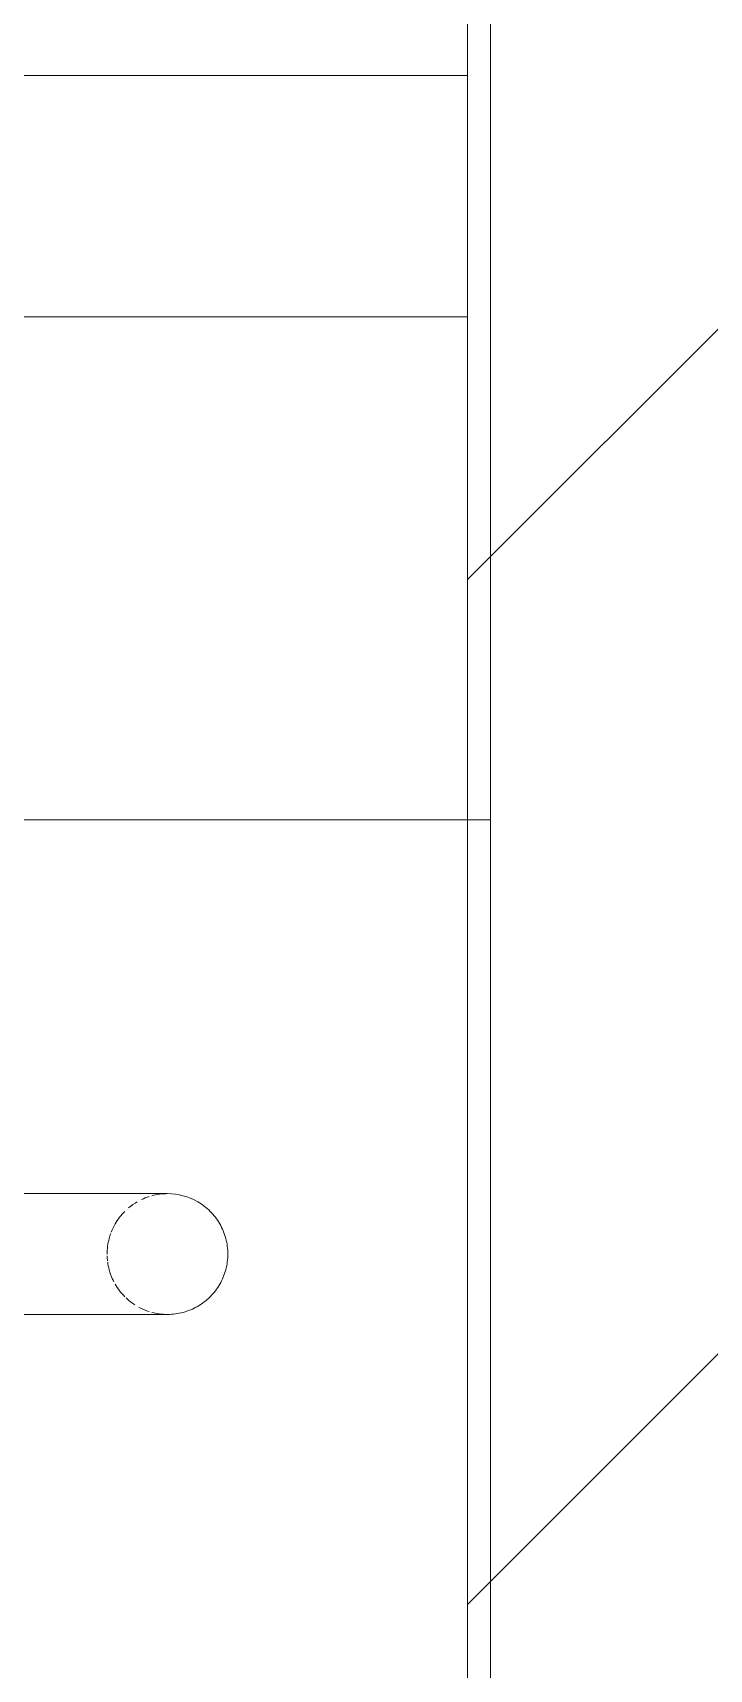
# Model space of a CAD drawing. Header units: millimetres. Extents: x -4000 to 187956, y -58990 to 162485.
# Drawn here: x 80595 to 80875, y 7350 to 8028 of the extents above; entities that cross this region are included whole.
import ezdxf

# ---------------------------------------------------------------- set-up
doc = ezdxf.new("R2010")
doc.units = ezdxf.units.MM
for name, color, linetype, lineweight in [('A-FLOR', 192, 'Continuous', 13), ('A-FLOR-PATT', 8, 'Continuous', 13), ('A-WALL', 113, 'Continuous', 13), ('A-WALL-PATT', 111, 'Continuous', 13), ('P-SANR-FIXT', 6, 'Continuous', 9)]:
    doc.layers.add(name, color=color, linetype=linetype, lineweight=lineweight)
pattern_1 = [(45, (0, 0), (-212.132, 212.132), [])]

# ---------------------------------------------------------------- blocks, each defined once
blk = doc.blocks.new('C307 - C307-V815-0_000')
at = {"layer": 'P-SANR-FIXT', "color": 252}
for p, q in [((25, 62.15), (25, 62.86)), ((-25, 27.71), (-25, 26.01)), ((-25, 26.01), (-25, 24.31)), ((-25, 24.31), (-25, 23.85)), ((-25, 23.85), (-25, 0)), ((25, 0), (25, 23.85))]:
    blk.add_line(p, q, dxfattribs=at)
at = {"layer": 'P-SANR-FIXT', "color": 252, "flags": 128}
for points in [[(-25, 66.4), (-25, 66.36), (-25, 66.26), (-25, 66.09), (-25, 65.86)], [(-25, 65.86), (-25, 65.55), (-25, 65.18), (-25, 64.74), (-25, 64.24)], [(-25, 64.24), (-25, 63.67), (-25, 63.04), (-25, 62.35), (-25, 61.59), (-25, 60.78), (-25, 59.9), (-25, 58.97), (-25, 57.98), (-25, 56.94), (-25, 55.84)], [(25, 64.09), (25, 64.61), (25, 65.07), (25, 65.46), (25, 65.78), (25, 66.04), (25, 66.22), (25, 66.34), (25, 66.4), (25, 66.4)], [(25, 62.86), (25, 63.51), (25, 64.09)], [(25, 46.45), (25, 47.88), (25, 49.26), (25, 50.61), (25, 51.91), (25, 53.16), (25, 54.37), (25, 55.53), (25, 56.65), (25, 57.7), (25, 58.71), (25, 59.65), (25, 60.54), (25, 61.38), (25, 62.15)], [(-25, 55.84), (-25, 54.69), (-25, 53.5), (-25, 52.25), (-25, 50.96), (-25, 49.63), (-25, 48.25), (-25, 46.84), (-25, 45.39), (-25, 43.91), (-25, 42.39), (-25, 40.84), (-25, 39.27), (-25, 37.67), (-25, 36.05), (-25, 34.41), (-25, 32.76), (-25, 31.09), (-25, 29.4), (-25, 27.71)], [(25, 40.42), (25, 41.98), (25, 43.5), (25, 44.99), (25, 46.45)], [(25, 33.97), (25, 35.61), (25, 37.24), (25, 38.84), (25, 40.42)], [(25, 27.25), (25, 28.95), (25, 30.63), (25, 32.31), (25, 33.97)], [(25, 23.85), (25, 25.56), (25, 27.25)]]:
    blk.add_lwpolyline(points, dxfattribs=at)
at = {"layer": 'P-SANR-FIXT', "color": 254}
for start, end in [(105, 120), (90, 105), (75, 90), (135, 150), (45, 60), (15, 30), (187.69482, 195), (345, 352.00251), (197.73628, 205.5506), (331.62064, 342.34687), (210, 220.09625), (225, 240), (300, 315), (316.57804, 327.39516), (240, 248.69574), (250.08414, 255), (255, 270), (271.83615, 276.55518), (277.59372, 285), (285, 289.91586), (290.40671, 297.23979)]:
    blk.add_arc((0, 66.4), 25, start, end, dxfattribs=at)
at = {"layer": 'P-SANR-FIXT', "color": 252}
for start, end in [(60, 75), (120, 135), (30, 45), (150, 180), (0, 15), (180, 187.69482), (352.00251, 0)]:
    blk.add_arc((0, 66.4), 25, start, end, dxfattribs=at)
blk = doc.blocks.new('C307 - C307-V850-0_000')
at = {"layer": 'P-SANR-FIXT', "color": 252}
for p, q in [((-25, 23.85), (-25, 0)), ((25, 0), (25, 23.85))]:
    blk.add_line(p, q, dxfattribs=at)
at = {"layer": 'P-SANR-FIXT', "color": 252, "flags": 128}
for points in [[(-25, 66.4), (-25, 66.36), (-25, 66.26), (-25, 66.09), (-25, 65.86), (-25, 65.55), (-25, 65.18), (-25, 64.74), (-25, 64.24), (-25, 63.67), (-25, 63.04), (-25, 62.35), (-25, 61.59), (-25, 60.78), (-25, 59.9), (-25, 58.97), (-25, 57.98), (-25, 56.94), (-25, 55.84), (-25, 54.69), (-25, 53.5), (-25, 52.25), (-25, 50.96), (-25, 49.63), (-25, 48.25), (-25, 46.84), (-25, 45.39), (-25, 43.91), (-25, 42.39), (-25, 40.84), (-25, 39.27), (-25, 37.67), (-25, 36.05), (-25, 34.41), (-25, 32.76), (-25, 31.09), (-25, 29.4), (-25, 27.71), (-25, 26.01), (-25, 24.31), (-25, 23.85)], [(25, 23.85), (25, 25.56), (25, 27.25), (25, 28.95), (25, 30.63), (25, 32.31), (25, 33.97), (25, 35.61), (25, 37.24), (25, 38.84), (25, 40.42), (25, 41.98), (25, 43.5), (25, 44.99), (25, 46.45), (25, 47.88), (25, 49.26), (25, 50.61), (25, 51.91), (25, 53.16), (25, 54.37), (25, 55.53), (25, 56.65), (25, 57.7), (25, 58.71), (25, 59.65), (25, 60.54), (25, 61.38), (25, 62.15), (25, 62.86), (25, 63.51), (25, 64.09), (25, 64.61), (25, 65.07), (25, 65.46), (25, 65.78), (25, 66.04), (25, 66.22), (25, 66.34), (25, 66.4), (25, 66.4)]]:
    blk.add_lwpolyline(points, dxfattribs=at)
at = {"layer": 'P-SANR-FIXT', "color": 254}
for start, end in [(105, 120), (90, 105), (75, 90), (135, 150), (45, 60), (15, 30), (187.69482, 195), (345, 352.00251), (197.73628, 205.5506), (331.62064, 342.34687), (210, 220.09625), (225, 240), (300, 315), (316.57804, 327.39516), (240, 248.69574), (250.08414, 255), (255, 270), (271.83615, 276.55518), (277.59372, 285), (285, 289.91586), (290.40671, 297.23979)]:
    blk.add_arc((0, 66.4), 25, start, end, dxfattribs=at)
at = {"layer": 'P-SANR-FIXT', "color": 252}
for start, end in [(60, 75), (120, 135), (30, 45), (150, 180), (0, 15), (180, 187.69482), (352.00251, 0)]:
    blk.add_arc((0, 66.4), 25, start, end, dxfattribs=at)
blk = doc.blocks.new('CMF2_NHAXUONG_A_rvt-1-0_000')
at = {"layer": 'A-FLOR-PATT', "lineweight": 9}
h = blk.add_hatch(dxfattribs=at)
h.set_pattern_fill('FP_25', color=252, style=0, pattern_type=2)
h.set_pattern_definition([(89.998, (160159.3, 137898.8), (-600, 0.021), []), (179.998, (160159.3, 137898.8), (-0.021, -600), [])])
h.paths.add_polyline_path([(154749.88, 498.91), (160009.36, 498.91), (160009.25, 1898.5), (156700.32, 1898.5), (156700.43, 1498.54), (156600.36, 1498.54), (156600.36, 2298.53), (158059.01, 2298.53), (158058.95, 5748.61), (156099.89, 5748.43), (156099.89, 4399.9), (155999.89, 4399.9), (155999.89, 5748.49), (154749.88, 5748.54), (154749.88, 751.94)])
h.paths.add_polyline_path([(160209.3, 1748.67), (165509.36, 1749.4), (165509.05, 3698.26), (162659.15, 3698.26), (162659.15, 3548.45), (162459.15, 3548.45), (162459.14, 4948.7), (161059.26, 4948.83), (161059.26, 4898.28), (160209.36, 4898.91), (160209.25, 3698.45), (160859.15, 3698.45), (160859.15, 3498.45), (160209.15, 3498.45), (160209.29, 1919.98)])
h.paths.add_polyline_path([(158997.49, 2198.53), (159409.36, 2198.53), (159409.36, 3498.62), (158258.79, 3498.62), (158258.79, 2198.53), (158714.04, 2198.53)])
h.paths.add_polyline_path([(159280.91, 3698.45), (160009.15, 3698.45), (160009.15, 4898.73), (159959.05, 4898.64), (159959.85, 5848.63), (158258.55, 5848.62), (158258.55, 3698.45)])
h.paths.add_polyline_path([(83409.05, 5348.51), (85559.05, 5348.51), (85559.05, 6948.51), (83409.05, 6948.51), (83409.05, 5424.09)])
h.paths.add_polyline_path([(83209.26, 5348.6), (83209.26, 10108.83), (82009.26, 10108.83), (82009.26, 8808.83), (80984.26, 8808.83), (80984.05, 7248.51), (82234.05, 7248.51), (82234.05, 5348.6)])
h.paths.add_polyline_path([(80485.39, 6361.01), (80784.26, 6361.01), (80784.26, 8808.83), (79759.26, 8808.83), (79759.26, 10108.83), (78559.26, 10108.83), (78559.26, 6361.01), (79918.52, 6361.01)])
h.paths.add_polyline_path([(79959.26, 9008.83), (81809.26, 9008.83), (81809.26, 10208.83), (79959.26, 10208.83), (79959.26, 10096.24)])
h.paths.add_polyline_path([(5374.56, 15998.65), (5859.05, 15998.65), (5859.05, 18498.58), (509.05, 18498.58), (509.05, 17048.64), (4299.78, 17048.64), (4299.78, 15998.65), (5091.13, 15998.65)])
h.paths.add_polyline_path([(4409.04, 18698.58), (5959.05, 18698.58), (5959.05, 20998.58), (4409.04, 20998.58), (4409.04, 19440.54)])
h.paths.add_polyline_path([(509.05, 21198.58), (5859.05, 21198.58), (5859.05, 24898.28), (3969.26, 24898.28), (3969.26, 22848.58), (4609.26, 22848.58), (4609.26, 22743.94), (3769.26, 22743.94), (3769.26, 24698.75), (509.05, 24698.75), (509.05, 22798.58), (2129.26, 22798.58), (2129.26, 23198.57), (2229.26, 23198.57), (2229.26, 22398.58), (509.05, 22398.58), (509.05, 21776.61)])
h.paths.add_polyline_path([(4249.78, 73948.54), (5800.21, 73948.65), (5800.21, 76398.64), (4359.05, 76398.64), (4359.05, 76098.6), (509.26, 76098.68), (509.26, 73998.61), (4159.05, 73998.61), (4159.05, 74648.65), (4249.78, 74648.65), (4249.78, 74338.3)])
h.paths.add_polyline_path([(161750.21, 73948.54), (161750.21, 74640.01), (161850.21, 74640.01), (161850.31, 73998.61), (165509.37, 73998.69), (165509.37, 76098.68), (161659.47, 76098.6), (161659.47, 76398.64), (160200, 76398.64), (160200, 73948.65), (161548.41, 73948.55)])
h.paths.add_polyline_path([(161548.41, 76598.64), (161659.05, 76598.64), (161659.05, 78298.64), (160209.05, 78298.64), (160209.05, 76598.64)])
h.paths.add_polyline_path([(5091.13, 76598.64), (5809.48, 76598.64), (5809.48, 78298.64), (4359.48, 78298.64), (4359.48, 76598.64)])
h.paths.add_polyline_path([(160199.74, 78498.64), (161659.31, 78498.66), (161659.63, 78798.62), (165509.58, 78798.68), (165509.05, 80348.64), (161859.47, 80348.64), (161859.47, 80048.65), (161750, 80048.65), (161750, 80948.67), (160200.17, 80948.25), (160200.03, 80178.48)])
h.paths.add_polyline_path([(5709.48, 78498.64), (5709.48, 80948.28), (4250, 80948.28), (4250, 80299.28), (4149.79, 80299.28), (4149.79, 80348.64), (509.26, 80348.64), (508.94, 78798.68), (4159.16, 78798.6), (4159.48, 78498.64), (5091.13, 78498.64)])
h.paths.add_polyline_path([(86109.47, 132101.22), (86109.47, 133323.82), (84609.47, 133323.82), (84609.47, 132101.22)])
h.paths.add_polyline_path([(83259.47, 132200.86), (84409.47, 132200.86), (84409.47, 133523.82), (85259.47, 133523.82), (85259.26, 134848.41), (83259.47, 134848.41), (83259.47, 132740.17)])
h.paths.add_polyline_path([(87459.26, 132201.22), (87459.26, 134848.59), (85459.47, 134848.23), (85459.47, 133523.82), (86309.47, 133526.05), (86309.47, 132201.22), (86721.01, 132201.22)])
h.paths.add_polyline_path([(11209.15, 135098.74), (11209.05, 140698.73), (6109.26, 140698.73), (6109.26, 139698.74), (6059.05, 139698.74), (6059.05, 139098.68), (9550.26, 139098.7), (9550.26, 139498.69), (9650.26, 139498.69), (9650.26, 138698.69), (7959.61, 138698.69), (7959.61, 135098.75), (9859.05, 135098.75), (9859.05, 137148.74), (9259.05, 137148.74), (9259.05, 137348.74), (10059.05, 137348.74), (10059.05, 135098.75), (10759.87, 135098.75)])
h.paths.add_polyline_path([(156349.86, 135098.75), (156349.86, 136499.69), (156449.86, 136499.69), (156449.86, 135098.77), (158059.12, 135098.85), (158059.12, 138698.69), (156349.85, 138698.69), (156349.86, 139498.69), (156449.86, 139498.69), (156449.85, 139098.7), (159959.68, 139098.68), (159959.68, 140698.82), (154809.15, 140698.64), (154808.94, 135098.75)])
h.paths.add_polyline_path([(162549.79, 135998.6), (162549.79, 137398.75), (162659.05, 137398.75), (162659.05, 137248.8), (165509.38, 137248.82), (165509.63, 139448.5), (160159.47, 139448.5), (160159.47, 137398.75), (160750.21, 137398.75), (160750.21, 137298.75), (160149.79, 137298.75), (160149.79, 135998.83), (161548.41, 135998.7)])
h.paths.add_polyline_path([(3449.79, 135998.67), (5900.21, 135998.74), (5900.21, 137297.57), (5248.63, 137297.57), (5248.63, 137398.75), (5859.05, 137398.75), (5859.05, 139448.73), (509.36, 139448.73), (509.36, 137248.77), (3449.79, 137249.9), (3449.79, 136244.28)])
h.paths.add_polyline_path([(6059.05, 137398.75), (7159.62, 137398.75), (7159.62, 138698.69), (6059.05, 138698.69), (6059.05, 137412.32)])
h.paths.add_polyline_path([(158858.92, 137398.75), (159959.05, 137398.75), (159959.05, 138698.69), (158858.92, 138698.69), (158858.92, 137412.32)])
at = {"layer": 'A-WALL-PATT', "lineweight": 9}
h = blk.add_hatch(dxfattribs=at)
h.set_pattern_fill('FP_13', color=250, style=0, pattern_type=2)
h.set_pattern_definition(pattern_1)
h.paths.add_polyline_path([(80974.79, 5349.88), (80974.79, 8810.1), (80774.79, 8810.1), (80774.79, 5349.88)])
h = blk.add_hatch(dxfattribs=at)
h.set_pattern_fill('FP_13', color=250, style=0, pattern_type=2)
h.set_pattern_definition(pattern_1)
h.paths.add_polyline_path([(80774.79, 7910.1), (80774.79, 8010.1), (80127.57, 8010.1), (80127.57, 7910.1)])
at = {"layer": 'A-FLOR', "color": 81, "lineweight": 15}
blk.add_line((80784.26, 8808.83), (80784.26, 6361.01), dxfattribs=at)
at = {"layer": 'A-FLOR', "color": 93, "lineweight": 15}
blk.add_line((80784.26, 6361.01), (80784.26, 8808.83), dxfattribs=at)
at = {"layer": 'A-WALL', "color": 90, "lineweight": 15}
for p, q in [((80774.79, 8810.1), (80774.79, 8010.1)), ((80774.79, 8010.1), (80127.57, 8010.1)), ((80127.57, 7910.1), (80774.79, 7910.1)), ((80774.79, 7910.1), (80774.79, 7110.1))]:
    blk.add_line(p, q, dxfattribs=at)
at = {"layer": 'A-WALL', "color": 53, "lineweight": 15}
blk.add_line((80774.79, 8010.1), (80127.57, 8010.1), dxfattribs=at)
at = {"layer": 'A-WALL', "color": 31, "lineweight": 15}
for p in [(80774.79, 8010.1), (80574.79, 7910.1), (80574.79, 7910.1), (80774.79, 7110.1)]:
    blk.add_line(p, (80774.79, 7910.1), dxfattribs=at)
at = {"layer": 'A-WALL', "color": 35, "lineweight": 15}
for q in [(80574.79, 7910.1), (80774.79, 7110.1)]:
    blk.add_line((80774.79, 7910.1), q, dxfattribs=at)
at = {"layer": 'P-SANR-FIXT', "color": 250, "lineweight": 9}
for name, rotation in [('C307 - C307-V815-0_000', 269.9999999999983), ('C307 - C307-V850-0_000', 269.9999999999976)]:
    blk.add_blockref(name, (80584.05, 7522.17), dxfattribs=dict(at, rotation=rotation))

msp = doc.modelspace()

# ---------------------------------------------------------------- block references
at = {"lineweight": 5}
msp.add_blockref('CMF2_NHAXUONG_A_rvt-1-0_000', (0, 0), dxfattribs=at)

doc.saveas('drawing.dxf')
